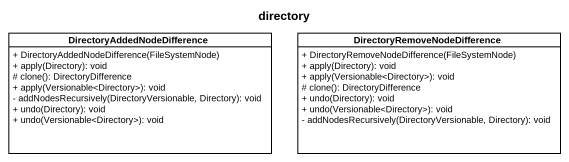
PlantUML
@startuml
title directory
hide circle
hide empty members
skinparam classAttributeIconSize 0
class DirectoryAddedNodeDifference {
  + DirectoryAddedNodeDifference(FileSystemNode)
  + apply(Directory): void
  # clone(): DirectoryDifference
  + apply(Versionable<Directory>): void
  - addNodesRecursively(DirectoryVersionable, Directory): void
  + undo(Directory): void
  + undo(Versionable<Directory>): void
}
class "DirectoryRemoveNodeDifference" as DirectoryRemoveNodeDifferenc {
  + DirectoryRemoveNodeDifference(FileSystemNode)
  + apply(Directory): void
  + apply(Versionable<Directory>): void
  # clone(): DirectoryDifference
  + undo(Directory): void
  + undo(Versionable<Directory>): void
  - addNodesRecursively(DirectoryVersionable, Directory): void
}
@enduml
